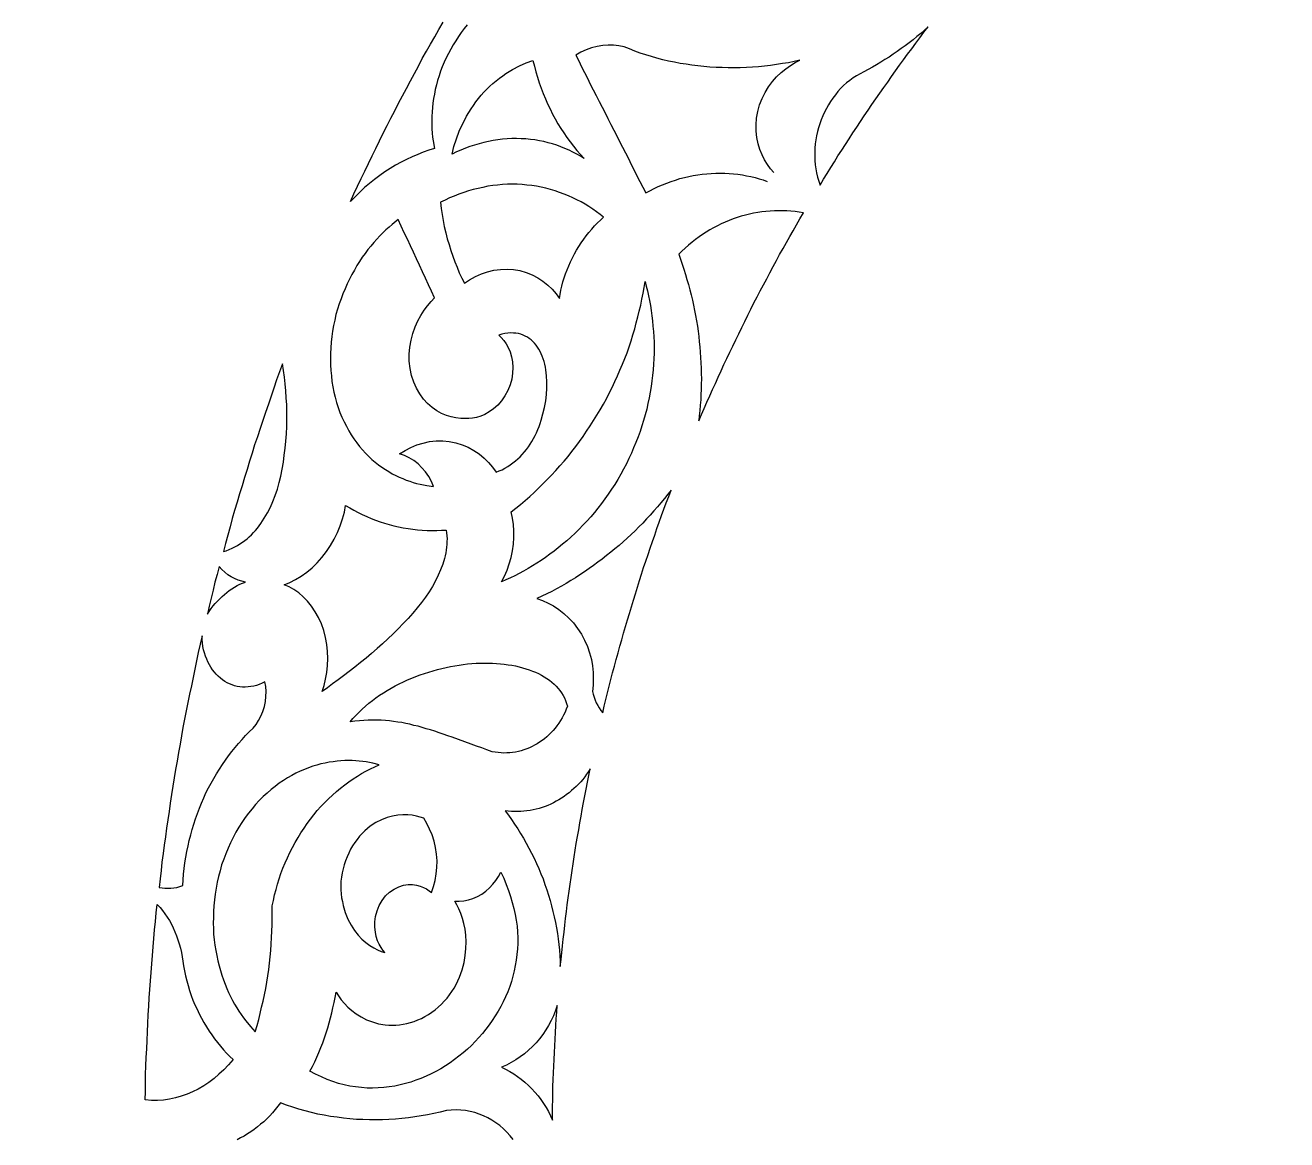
# Model space of a CAD drawing. Extents: x -1903 to -234, y -575 to 545.
# Drawn here: x -1690.4 to -1504.9, y -14.8 to 149.1 of the extents above; entities that cross this region are included whole.
import ezdxf

# ---------------------------------------------------------------- set-up
doc = ezdxf.new("R2010")
doc.units = 0
doc.layers.add('LAYER_1', color=18, linetype='CONTINUOUS')

msp = doc.modelspace()

# ---------------------------------------------------------------- linework, layer by layer
at = {"layer": 'LAYER_1'}
msp.add_lwpolyline([(-1342.91, 545.22, 0.414214), (-1902.91, -14.78, 0.414214), (-1342.91, -574.78, 0.414214), (-782.91, -14.78, 0.414214)], format="xyb", close=True, dxfattribs=at)
for points in [[(-1625.41, 149.13), (-1625.86, 148.58), (-1626.27, 148), (-1626.69, 147.42), (-1627.08, 146.81), (-1627.46, 146.21), (-1627.81, 145.58), (-1628.17, 144.95), (-1628.48, 144.3), (-1628.79, 143.65), (-1629.06, 142.99), (-1629.33, 142.33), (-1629.54, 141.65), (-1629.75, 140.98), (-1629.92, 140.3), (-1630.09, 139.63), (-1630.22, 138.96), (-1630.35, 138.29), (-1630.43, 137.63), (-1630.52, 136.97), (-1630.56, 136.33), (-1630.6, 135.68), (-1630.61, 135.06), (-1630.61, 134.43), (-1630.58, 133.83), (-1630.55, 133.23), (-1630.48, 132.65), (-1630.41, 132.08), (-1630.19, 130.97), (-1631.03, 130.71), (-1631.86, 130.42), (-1632.68, 130.09), (-1633.5, 129.74), (-1634.31, 129.35), (-1635.12, 128.94), (-1635.92, 128.49), (-1636.71, 128.01), (-1637.49, 127.51), (-1638.26, 126.98), (-1639.02, 126.41), (-1639.77, 125.83), (-1640.5, 125.21), (-1641.2, 124.55), (-1641.89, 123.87), (-1642.56, 123.17), (-1642.05, 124.3), (-1641.54, 125.42), (-1641.01, 126.54), (-1640.46, 127.65), (-1639.92, 128.76), (-1639.37, 129.87), (-1638.83, 130.98), (-1638.28, 132.09), (-1637.74, 133.21), (-1637.19, 134.32), (-1636.64, 135.42), (-1636.06, 136.52), (-1635.48, 137.61), (-1634.9, 138.7), (-1634.32, 139.8), (-1633.74, 140.89), (-1633.16, 141.98), (-1632.58, 143.08), (-1632, 144.17), (-1631.39, 145.25), (-1630.78, 146.32), (-1630.16, 147.4), (-1629.55, 148.47), (-1628.94, 149.55)], [(-1580.3, 127.42), (-1580.8, 127.97), (-1581.26, 128.59), (-1581.69, 129.27), (-1582.06, 130.01), (-1582.38, 130.81), (-1582.64, 131.66), (-1582.82, 132.56), (-1582.91, 133.5), (-1582.92, 134.46), (-1582.85, 135.44), (-1582.68, 136.42), (-1582.42, 137.38), (-1582.05, 138.3), (-1581.61, 139.18), (-1581.09, 140.01), (-1580.52, 140.79), (-1579.91, 141.49), (-1579.25, 142.13), (-1578.57, 142.69), (-1577.88, 143.17), (-1577.18, 143.59), (-1576.48, 143.93), (-1577.34, 143.76), (-1578.19, 143.58), (-1579.06, 143.44), (-1579.93, 143.29), (-1580.81, 143.18), (-1581.69, 143.07), (-1582.58, 142.99), (-1583.47, 142.91), (-1584.36, 142.87), (-1585.25, 142.83), (-1586.14, 142.83), (-1587.04, 142.82), (-1587.93, 142.85), (-1588.82, 142.88), (-1589.71, 142.94), (-1590.6, 143.01), (-1591.49, 143.11), (-1592.37, 143.21), (-1593.23, 143.34), (-1594.1, 143.48), (-1594.95, 143.65), (-1595.81, 143.82), (-1596.65, 144.02), (-1597.5, 144.23), (-1598.32, 144.47), (-1599.15, 144.72), (-1599.96, 145), (-1600.77, 145.28), (-1601.56, 145.59), (-1602.35, 145.9), (-1603.1, 146.07), (-1603.87, 146.15), (-1604.67, 146.17), (-1605.48, 146.11), (-1606.3, 145.97), (-1607.11, 145.75), (-1607.91, 145.46), (-1608.68, 145.11), (-1609.43, 144.69), (-1609.01, 143.84), (-1608.59, 142.99), (-1608.17, 142.14), (-1607.74, 141.29), (-1607.3, 140.44), (-1606.86, 139.6), (-1606.43, 138.74), (-1606, 137.89), (-1605.57, 137.04), (-1605.14, 136.2), (-1604.71, 135.35), (-1604.27, 134.51), (-1603.85, 133.67), (-1603.42, 132.82), (-1603, 131.98), (-1602.57, 131.14), (-1602.14, 130.3), (-1601.71, 129.47), (-1601.29, 128.63), (-1600.87, 127.79), (-1600.44, 126.95), (-1600.01, 126.12), (-1599.57, 125.28), (-1599.12, 124.44), (-1598.53, 124.76), (-1597.94, 125.08), (-1597.33, 125.36), (-1596.71, 125.64), (-1596.07, 125.88), (-1595.43, 126.12), (-1594.79, 126.32), (-1594.14, 126.53), (-1593.48, 126.69), (-1592.83, 126.85), (-1592.17, 126.98), (-1591.51, 127.1), (-1590.84, 127.18), (-1590.18, 127.26), (-1589.52, 127.3), (-1588.86, 127.34), (-1588.2, 127.34), (-1587.54, 127.34), (-1586.89, 127.29), (-1586.24, 127.25), (-1585.6, 127.17), (-1584.95, 127.08), (-1584.33, 126.96), (-1583.7, 126.84), (-1583.08, 126.68), (-1582.47, 126.52), (-1581.87, 126.33), (-1581.28, 126.13)], [(-1618.65, -14.74), (-1619.1, -14.18), (-1619.57, -13.65), (-1620.08, -13.15), (-1620.62, -12.7), (-1621.17, -12.28), (-1621.76, -11.9), (-1622.36, -11.56), (-1622.99, -11.25), (-1623.63, -11), (-1624.29, -10.78), (-1624.96, -10.61), (-1625.64, -10.49), (-1626.33, -10.41), (-1627.03, -10.38), (-1627.74, -10.41), (-1628.45, -10.48), (-1629.37, -10.7), (-1630.29, -10.92), (-1631.23, -11.09), (-1632.16, -11.27), (-1633.1, -11.41), (-1634.05, -11.54), (-1635, -11.64), (-1635.95, -11.74), (-1636.9, -11.79), (-1637.85, -11.84), (-1638.81, -11.85), (-1639.77, -11.86), (-1640.72, -11.82), (-1641.68, -11.78), (-1642.63, -11.7), (-1643.58, -11.61), (-1644.53, -11.48), (-1645.48, -11.35), (-1646.42, -11.18), (-1647.35, -11), (-1648.28, -10.78), (-1649.21, -10.55), (-1650.13, -10.28), (-1651.04, -10.01), (-1651.95, -9.69), (-1652.85, -9.37), (-1653.23, -9.86), (-1653.61, -10.35), (-1654.02, -10.81), (-1654.43, -11.27), (-1654.87, -11.69), (-1655.3, -12.12), (-1655.77, -12.51), (-1656.23, -12.9), (-1656.71, -13.26), (-1657.2, -13.61), (-1657.7, -13.93), (-1658.2, -14.24), (-1658.71, -14.51), (-1659.23, -14.78)]]:
    msp.add_lwpolyline(points, dxfattribs=at)
for points in [[(-1557.65, 148.85), (-1558.19, 148.37), (-1558.73, 147.88), (-1559.29, 147.42), (-1559.85, 146.95), (-1560.43, 146.51), (-1561, 146.06), (-1561.6, 145.64), (-1562.19, 145.22), (-1562.8, 144.82), (-1563.39, 144.41), (-1564, 144.03), (-1564.6, 143.64), (-1565.22, 143.28), (-1565.84, 142.92), (-1566.47, 142.58), (-1567.11, 142.24), (-1567.64, 141.96), (-1568.16, 141.66), (-1568.66, 141.33), (-1569.15, 140.97), (-1569.62, 140.6), (-1570.07, 140.2), (-1570.5, 139.78), (-1570.9, 139.33), (-1571.28, 138.86), (-1571.64, 138.38), (-1571.98, 137.88), (-1572.3, 137.36), (-1572.6, 136.83), (-1572.88, 136.29), (-1573.13, 135.74), (-1573.36, 135.18), (-1573.57, 134.6), (-1573.76, 134.02), (-1573.92, 133.44), (-1574.06, 132.84), (-1574.17, 132.24), (-1574.25, 131.64), (-1574.3, 131.03), (-1574.32, 130.41), (-1574.32, 129.8), (-1574.29, 129.18), (-1574.23, 128.57), (-1574.15, 127.96), (-1574.03, 127.36), (-1573.89, 126.76), (-1573.72, 126.17), (-1573.53, 125.58), (-1573, 126.44), (-1572.48, 127.3), (-1571.95, 128.16), (-1571.42, 129.02), (-1570.9, 129.87), (-1570.35, 130.72), (-1569.79, 131.56), (-1569.24, 132.4), (-1568.69, 133.24), (-1568.13, 134.08), (-1567.58, 134.92), (-1567.03, 135.76), (-1566.48, 136.61), (-1565.91, 137.44), (-1565.33, 138.26), (-1564.75, 139.08), (-1564.17, 139.91), (-1563.59, 140.73), (-1563.01, 141.56), (-1562.44, 142.38), (-1561.86, 143.2), (-1561.27, 144.02), (-1560.67, 144.83), (-1560.06, 145.63), (-1559.46, 146.44), (-1558.86, 147.24), (-1558.25, 148.05)], [(-1608.2, 129.49), (-1608.74, 129.81), (-1609.29, 130.14), (-1609.86, 130.43), (-1610.43, 130.72), (-1611.03, 130.97), (-1611.62, 131.22), (-1612.24, 131.43), (-1612.86, 131.65), (-1613.5, 131.81), (-1614.13, 131.98), (-1614.79, 132.11), (-1615.45, 132.23), (-1616.11, 132.3), (-1616.78, 132.38), (-1617.46, 132.4), (-1618.14, 132.43), (-1618.83, 132.41), (-1619.52, 132.39), (-1620.21, 132.32), (-1620.9, 132.24), (-1621.58, 132.13), (-1622.27, 132.01), (-1622.96, 131.84), (-1623.64, 131.67), (-1624.32, 131.46), (-1625, 131.25), (-1625.66, 131), (-1626.33, 130.74), (-1626.98, 130.45), (-1627.63, 130.15), (-1627.35, 131.26), (-1626.99, 132.39), (-1626.56, 133.51), (-1626.06, 134.62), (-1625.77, 135.17), (-1625.48, 135.72), (-1625.16, 136.25), (-1624.83, 136.79), (-1624.48, 137.3), (-1624.12, 137.81), (-1623.74, 138.3), (-1623.35, 138.79), (-1622.94, 139.25), (-1622.51, 139.7), (-1622.06, 140.12), (-1621.61, 140.54), (-1621.14, 140.92), (-1620.67, 141.3), (-1620.18, 141.64), (-1619.7, 141.98), (-1618.72, 142.59), (-1617.72, 143.11), (-1616.73, 143.54), (-1615.74, 143.89), (-1615.53, 143.06), (-1615.31, 142.24), (-1615.06, 141.43), (-1614.81, 140.62), (-1614.52, 139.83), (-1614.23, 139.04), (-1613.91, 138.28), (-1613.58, 137.51), (-1613.22, 136.77), (-1612.85, 136.03), (-1612.46, 135.32), (-1612.06, 134.61), (-1611.63, 133.92), (-1611.2, 133.24), (-1610.73, 132.58), (-1610.26, 131.93), (-1609.76, 131.3), (-1609.26, 130.67), (-1608.73, 130.08)], [(-1605.34, 120.85), (-1605.86, 121.26), (-1606.39, 121.66), (-1606.94, 122.04), (-1607.5, 122.41), (-1608.08, 122.76), (-1608.66, 123.1), (-1609.27, 123.41), (-1609.88, 123.72), (-1610.52, 124), (-1611.15, 124.27), (-1611.81, 124.5), (-1612.46, 124.73), (-1613.14, 124.92), (-1613.82, 125.11), (-1614.51, 125.26), (-1615.2, 125.4), (-1615.91, 125.5), (-1616.62, 125.59), (-1617.34, 125.65), (-1618.06, 125.7), (-1618.78, 125.7), (-1619.5, 125.7), (-1620.21, 125.65), (-1620.93, 125.59), (-1621.65, 125.5), (-1622.37, 125.4), (-1623.09, 125.25), (-1623.8, 125.1), (-1624.51, 124.91), (-1625.22, 124.72), (-1625.92, 124.49), (-1626.62, 124.25), (-1627.3, 123.97), (-1627.99, 123.7), (-1628.65, 123.38), (-1629.32, 123.06), (-1629.21, 122.16), (-1629.09, 121.25), (-1628.93, 120.36), (-1628.77, 119.47), (-1628.55, 118.58), (-1628.33, 117.7), (-1628.07, 116.84), (-1627.82, 115.98), (-1627.52, 115.15), (-1627.23, 114.31), (-1626.89, 113.51), (-1626.56, 112.7), (-1626.19, 111.92), (-1625.82, 111.14), (-1625.04, 111.66), (-1624.2, 112.12), (-1623.32, 112.51), (-1622.41, 112.82), (-1621.47, 113.05), (-1620.51, 113.18), (-1619.55, 113.22), (-1618.59, 113.16), (-1617.65, 113), (-1616.74, 112.74), (-1615.87, 112.4), (-1615.04, 111.97), (-1614.27, 111.46), (-1613.56, 110.89), (-1612.92, 110.26), (-1612.34, 109.59), (-1611.84, 108.89), (-1611.74, 109.5), (-1611.63, 110.11), (-1611.49, 110.73), (-1611.35, 111.34), (-1611.15, 111.94), (-1610.96, 112.54), (-1610.72, 113.14), (-1610.48, 113.73), (-1610.21, 114.31), (-1609.94, 114.89), (-1609.63, 115.46), (-1609.32, 116.02), (-1608.98, 116.57), (-1608.64, 117.11), (-1608.27, 117.63), (-1607.9, 118.14), (-1607.5, 118.63), (-1607.1, 119.12), (-1606.68, 119.58), (-1606.25, 120.03), (-1605.79, 120.44)], [(-1575.98, 121.51), (-1576.58, 121.6), (-1577.19, 121.68), (-1577.81, 121.74), (-1578.42, 121.78), (-1579.03, 121.8), (-1579.64, 121.81), (-1580.25, 121.79), (-1580.87, 121.75), (-1581.48, 121.7), (-1582.09, 121.63), (-1582.7, 121.54), (-1583.3, 121.43), (-1583.91, 121.3), (-1584.51, 121.15), (-1585.11, 120.99), (-1585.71, 120.81), (-1586.3, 120.6), (-1586.89, 120.39), (-1587.47, 120.15), (-1588.05, 119.89), (-1588.61, 119.61), (-1589.17, 119.32), (-1589.71, 119), (-1590.26, 118.67), (-1590.79, 118.32), (-1591.32, 117.96), (-1591.84, 117.58), (-1592.35, 117.18), (-1592.86, 116.76), (-1593.35, 116.33), (-1593.84, 115.88), (-1594.31, 115.42), (-1594.06, 114.68), (-1593.79, 113.95), (-1593.56, 113.21), (-1593.32, 112.46), (-1593.09, 111.71), (-1592.87, 110.96), (-1592.67, 110.2), (-1592.47, 109.44), (-1592.29, 108.68), (-1592.12, 107.92), (-1591.97, 107.15), (-1591.82, 106.39), (-1591.7, 105.62), (-1591.57, 104.85), (-1591.47, 104.08), (-1591.37, 103.32), (-1591.3, 102.55), (-1591.22, 101.78), (-1591.16, 101), (-1591.09, 100.22), (-1591.05, 99.44), (-1591.01, 98.66), (-1591, 97.88), (-1590.98, 97.11), (-1590.99, 96.33), (-1591.01, 95.55), (-1591.05, 94.78), (-1591.08, 94), (-1591.15, 93.23), (-1591.21, 92.45), (-1591.28, 91.67), (-1591.35, 90.9), (-1590.97, 91.83), (-1590.57, 92.75), (-1590.16, 93.67), (-1589.74, 94.59), (-1589.33, 95.51), (-1588.91, 96.43), (-1588.5, 97.35), (-1588.08, 98.27), (-1587.67, 99.19), (-1587.25, 100.11), (-1586.81, 101.01), (-1586.37, 101.92), (-1585.92, 102.82), (-1585.48, 103.73), (-1585.04, 104.63), (-1584.59, 105.54), (-1584.15, 106.44), (-1583.71, 107.35), (-1583.25, 108.25), (-1582.78, 109.14), (-1582.31, 110.03), (-1581.83, 110.92), (-1581.36, 111.81), (-1580.89, 112.7), (-1580.42, 113.59), (-1579.95, 114.49), (-1579.47, 115.38), (-1578.97, 116.25), (-1578.47, 117.13), (-1577.97, 118), (-1577.47, 118.88), (-1576.98, 119.75), (-1576.48, 120.63)], [(-1620.77, 103.52), (-1620.39, 103.16), (-1620.02, 102.74), (-1619.68, 102.25), (-1619.36, 101.68), (-1619.09, 101.05), (-1618.87, 100.34), (-1618.73, 99.58), (-1618.68, 98.77), (-1618.72, 97.92), (-1618.86, 97.05), (-1619.1, 96.2), (-1619.45, 95.37), (-1619.88, 94.59), (-1620.37, 93.87), (-1620.92, 93.23), (-1621.52, 92.68), (-1622.15, 92.22), (-1622.79, 91.86), (-1623.42, 91.59), (-1624.03, 91.4), (-1624.62, 91.29), (-1625.18, 91.24), (-1625.7, 91.25), (-1626.36, 91.27), (-1627.05, 91.35), (-1627.75, 91.49), (-1628.46, 91.71), (-1629.17, 92.01), (-1629.88, 92.4), (-1630.57, 92.88), (-1631.22, 93.45), (-1631.83, 94.12), (-1632.38, 94.87), (-1632.86, 95.71), (-1633.26, 96.62), (-1633.57, 97.6), (-1633.79, 98.62), (-1633.91, 99.67), (-1633.93, 100.73), (-1633.83, 101.77), (-1633.64, 102.79), (-1633.37, 103.78), (-1633.04, 104.72), (-1632.65, 105.6), (-1632.21, 106.42), (-1631.74, 107.17), (-1631.24, 107.85), (-1630.72, 108.46), (-1630.2, 109.01), (-1630.65, 109.97), (-1631.09, 110.92), (-1631.52, 111.88), (-1631.96, 112.84), (-1632.41, 113.79), (-1632.85, 114.75), (-1633.3, 115.71), (-1633.74, 116.67), (-1634.19, 117.62), (-1634.65, 118.58), (-1635.1, 119.55), (-1635.55, 120.51), (-1636.45, 119.79), (-1636.89, 119.38), (-1637.34, 118.98), (-1637.79, 118.54), (-1638.23, 118.1), (-1638.68, 117.62), (-1639.12, 117.14), (-1639.55, 116.61), (-1639.99, 116.09), (-1640.41, 115.53), (-1640.83, 114.96), (-1641.24, 114.36), (-1641.63, 113.74), (-1641.99, 113.09), (-1642.36, 112.44), (-1642.7, 111.75), (-1643.04, 111.06), (-1643.35, 110.33), (-1643.66, 109.61), (-1643.94, 108.86), (-1644.21, 108.1), (-1644.45, 107.32), (-1644.69, 106.54), (-1644.88, 105.74), (-1645.07, 104.94), (-1645.2, 104.12), (-1645.32, 103.3), (-1645.4, 102.47), (-1645.47, 101.64), (-1645.49, 100.81), (-1645.52, 99.98), (-1645.49, 99.16), (-1645.45, 98.33), (-1645.37, 97.52), (-1645.29, 96.72), (-1645.15, 95.93), (-1645.01, 95.14), (-1644.82, 94.38), (-1644.63, 93.62), (-1644.37, 92.89), (-1644.11, 92.16), (-1643.81, 91.46), (-1643.51, 90.77), (-1643.16, 90.12), (-1642.82, 89.47), (-1642.44, 88.87), (-1642.05, 88.27), (-1641.64, 87.71), (-1641.22, 87.16), (-1640.78, 86.66), (-1640.34, 86.15), (-1639.87, 85.7), (-1639.4, 85.25), (-1638.92, 84.85), (-1638.43, 84.45), (-1637.93, 84.1), (-1637.43, 83.75), (-1636.93, 83.45), (-1636.42, 83.14), (-1635.9, 82.89), (-1635.39, 82.63), (-1634.88, 82.42), (-1634.36, 82.21), (-1633.85, 82.03), (-1633.34, 81.86), (-1632.83, 81.73), (-1632.32, 81.6), (-1631.82, 81.5), (-1631.32, 81.4), (-1630.35, 81.27), (-1630.67, 82.02), (-1631.06, 82.73), (-1631.52, 83.41), (-1632.05, 84.03), (-1632.63, 84.59), (-1633.26, 85.08), (-1633.92, 85.49), (-1634.62, 85.81), (-1635.34, 86.06), (-1634.54, 86.56), (-1633.69, 87), (-1632.8, 87.37), (-1631.88, 87.66), (-1630.93, 87.86), (-1629.97, 87.97), (-1629, 87.98), (-1628.03, 87.88), (-1627.08, 87.69), (-1626.16, 87.41), (-1625.27, 87.04), (-1624.44, 86.58), (-1623.65, 86.05), (-1622.93, 85.45), (-1622.27, 84.8), (-1621.67, 84.11), (-1621.15, 83.38), (-1620.7, 83.55), (-1620.27, 83.74), (-1619.85, 83.96), (-1619.45, 84.2), (-1619.07, 84.45), (-1618.69, 84.73), (-1618.32, 85.02), (-1617.97, 85.33), (-1617.63, 85.65), (-1617.3, 85.99), (-1616.99, 86.35), (-1616.7, 86.72), (-1616.41, 87.1), (-1616.15, 87.5), (-1615.89, 87.9), (-1615.65, 88.32), (-1615.43, 88.75), (-1615.22, 89.18), (-1615.02, 89.63), (-1614.84, 90.08), (-1614.67, 90.54), (-1614.52, 91), (-1614.26, 91.94), (-1614.04, 92.89), (-1613.86, 93.84), (-1613.74, 94.78), (-1613.68, 95.72), (-1613.67, 96.64), (-1613.73, 97.54), (-1613.77, 97.98), (-1613.84, 98.41), (-1613.91, 98.83), (-1614.01, 99.24), (-1614.11, 99.64), (-1614.23, 100.03), (-1614.37, 100.41), (-1614.52, 100.77), (-1614.69, 101.11), (-1614.87, 101.44), (-1615.06, 101.76), (-1615.27, 102.05), (-1615.5, 102.33), (-1615.74, 102.58), (-1616, 102.82), (-1616.27, 103.03), (-1616.56, 103.23), (-1616.86, 103.39), (-1617.18, 103.53), (-1617.52, 103.65), (-1617.87, 103.74), (-1618.23, 103.8), (-1618.61, 103.83), (-1619.01, 103.84), (-1619.43, 103.81), (-1619.86, 103.75), (-1620.31, 103.65)], [(-1599.26, 111.41), (-1599.08, 110.71), (-1598.9, 110.02), (-1598.75, 109.3), (-1598.6, 108.59), (-1598.47, 107.86), (-1598.35, 107.12), (-1598.26, 106.37), (-1598.17, 105.62), (-1598.1, 104.84), (-1598.02, 104.07), (-1597.98, 103.27), (-1597.94, 102.48), (-1597.94, 101.68), (-1597.93, 100.88), (-1597.97, 100.06), (-1598, 99.25), (-1598.08, 98.43), (-1598.15, 97.61), (-1598.27, 96.79), (-1598.38, 95.97), (-1598.52, 95.14), (-1598.66, 94.3), (-1598.84, 93.47), (-1599.01, 92.64), (-1599.23, 91.82), (-1599.46, 90.99), (-1599.72, 90.17), (-1599.98, 89.36), (-1600.29, 88.55), (-1600.6, 87.75), (-1600.94, 86.95), (-1601.26, 86.15), (-1601.63, 85.37), (-1602, 84.58), (-1602.4, 83.82), (-1602.81, 83.06), (-1603.25, 82.32), (-1603.7, 81.58), (-1604.18, 80.86), (-1604.66, 80.15), (-1605.17, 79.46), (-1605.66, 78.77), (-1606.18, 78.1), (-1606.7, 77.44), (-1607.25, 76.8), (-1607.8, 76.17), (-1608.38, 75.57), (-1608.95, 74.97), (-1609.55, 74.4), (-1610.15, 73.83), (-1610.77, 73.3), (-1611.39, 72.77), (-1612.01, 72.27), (-1612.63, 71.77), (-1613.26, 71.3), (-1613.88, 70.83), (-1614.52, 70.41), (-1615.16, 69.98), (-1615.81, 69.58), (-1616.46, 69.19), (-1617.11, 68.83), (-1617.76, 68.48), (-1618.41, 68.15), (-1619.06, 67.83), (-1619.72, 67.55), (-1620.37, 67.26), (-1619.93, 68.1), (-1619.54, 68.98), (-1619.21, 69.89), (-1618.94, 70.84), (-1618.74, 71.8), (-1618.61, 72.78), (-1618.55, 73.76), (-1618.56, 74.74), (-1618.61, 75.69), (-1618.73, 76.62), (-1618.92, 77.53), (-1618.23, 78.08), (-1617.55, 78.62), (-1616.88, 79.2), (-1616.21, 79.78), (-1615.56, 80.39), (-1614.91, 81), (-1614.27, 81.64), (-1613.64, 82.28), (-1613.02, 82.94), (-1612.39, 83.6), (-1611.78, 84.29), (-1611.17, 84.97), (-1610.58, 85.69), (-1610, 86.4), (-1609.44, 87.14), (-1608.89, 87.88), (-1608.36, 88.64), (-1607.84, 89.4), (-1607.33, 90.18), (-1606.81, 90.96), (-1606.32, 91.75), (-1605.84, 92.55), (-1605.38, 93.36), (-1604.93, 94.17), (-1604.51, 95.01), (-1604.09, 95.84), (-1603.7, 96.68), (-1603.32, 97.53), (-1602.95, 98.38), (-1602.58, 99.23), (-1602.24, 100.09), (-1601.9, 100.94), (-1601.6, 101.81), (-1601.3, 102.68), (-1601.04, 103.55), (-1600.78, 104.43), (-1600.55, 105.31), (-1600.32, 106.19), (-1600.11, 107.06), (-1599.9, 107.93), (-1599.72, 108.8), (-1599.54, 109.67), (-1599.4, 110.54)], [(-1652.54, 99.29), (-1652.98, 98.11), (-1653.42, 96.93), (-1653.82, 95.74), (-1654.23, 94.55), (-1654.63, 93.36), (-1655.03, 92.16), (-1655.44, 90.97), (-1655.84, 89.78), (-1656.25, 88.59), (-1656.65, 87.39), (-1657.02, 86.19), (-1657.39, 84.99), (-1657.76, 83.78), (-1658.12, 82.58), (-1658.49, 81.37), (-1658.85, 80.17), (-1659.22, 78.96), (-1659.59, 77.76), (-1659.93, 76.55), (-1660.26, 75.33), (-1660.59, 74.12), (-1660.92, 72.9), (-1661.24, 71.69), (-1660.81, 71.83), (-1660.38, 72), (-1659.97, 72.18), (-1659.57, 72.38), (-1659.19, 72.59), (-1658.81, 72.82), (-1658.45, 73.06), (-1658.1, 73.32), (-1657.76, 73.59), (-1657.44, 73.87), (-1657.13, 74.17), (-1656.82, 74.48), (-1656.53, 74.81), (-1656.25, 75.14), (-1655.99, 75.49), (-1655.73, 75.85), (-1655.23, 76.6), (-1654.77, 77.38), (-1654.34, 78.21), (-1653.96, 79.07), (-1653.61, 79.96), (-1653.31, 80.89), (-1653.03, 81.84), (-1652.8, 82.81), (-1652.6, 83.81), (-1652.43, 84.83), (-1652.29, 85.87), (-1652.15, 86.9), (-1652.05, 87.95), (-1651.97, 89.01), (-1651.92, 90.07), (-1651.9, 91.13), (-1651.91, 92.19), (-1651.94, 93.25), (-1651.99, 94.3), (-1652.07, 95.34), (-1652.17, 96.36), (-1652.28, 97.36), (-1652.4, 98.34)], [(-1595.41, 80.75), (-1595.91, 80.12), (-1596.4, 79.49), (-1596.92, 78.88), (-1597.44, 78.26), (-1597.98, 77.67), (-1598.51, 77.07), (-1599.05, 76.49), (-1599.59, 75.9), (-1600.15, 75.33), (-1600.71, 74.77), (-1601.29, 74.22), (-1601.87, 73.67), (-1602.46, 73.14), (-1603.06, 72.61), (-1603.68, 72.1), (-1604.3, 71.59), (-1604.94, 71.1), (-1605.57, 70.6), (-1606.21, 70.13), (-1606.84, 69.65), (-1607.49, 69.19), (-1608.15, 68.73), (-1608.82, 68.29), (-1609.49, 67.85), (-1610.17, 67.44), (-1610.86, 67.02), (-1611.56, 66.62), (-1612.26, 66.23), (-1612.98, 65.85), (-1613.7, 65.48), (-1614.43, 65.13), (-1615.16, 64.78), (-1614.34, 64.49), (-1613.52, 64.13), (-1612.72, 63.7), (-1611.94, 63.19), (-1611.18, 62.6), (-1610.46, 61.93), (-1609.79, 61.2), (-1609.17, 60.41), (-1608.62, 59.57), (-1608.14, 58.68), (-1607.73, 57.76), (-1607.4, 56.81), (-1607.15, 55.85), (-1606.98, 54.88), (-1606.88, 53.92), (-1606.86, 52.97), (-1606.89, 52.04), (-1606.98, 51.14), (-1606.87, 50.71), (-1606.75, 50.28), (-1606.59, 49.87), (-1606.42, 49.47), (-1606.22, 49.08), (-1605.99, 48.71), (-1605.75, 48.35), (-1605.48, 48.01), (-1605.25, 48.99), (-1605.01, 49.97), (-1604.77, 50.95), (-1604.54, 51.93), (-1604.29, 52.91), (-1604.02, 53.88), (-1603.75, 54.85), (-1603.49, 55.83), (-1603.22, 56.8), (-1602.96, 57.77), (-1602.69, 58.74), (-1602.42, 59.72), (-1602.15, 60.69), (-1601.86, 61.65), (-1601.56, 62.61), (-1601.26, 63.58), (-1600.97, 64.54), (-1600.67, 65.5), (-1600.37, 66.47), (-1600.08, 67.43), (-1599.78, 68.39), (-1599.46, 69.35), (-1599.14, 70.3), (-1598.81, 71.26), (-1598.48, 72.21), (-1598.16, 73.16), (-1597.83, 74.12), (-1597.5, 75.07), (-1597.18, 76.03), (-1596.84, 76.98), (-1596.48, 77.92), (-1596.13, 78.86), (-1595.77, 79.8)], [(-1628.48, 74.86), (-1628.43, 74.43), (-1628.39, 74.01), (-1628.37, 73.59), (-1628.38, 73.17), (-1628.4, 72.75), (-1628.43, 72.33), (-1628.49, 71.91), (-1628.56, 71.5), (-1628.65, 71.08), (-1628.75, 70.67), (-1629, 69.84), (-1629.31, 69.02), (-1629.67, 68.21), (-1630.07, 67.39), (-1630.52, 66.58), (-1631.01, 65.78), (-1631.55, 64.98), (-1632.13, 64.19), (-1632.75, 63.41), (-1633.41, 62.63), (-1634.1, 61.87), (-1634.81, 61.11), (-1635.56, 60.36), (-1636.3, 59.61), (-1637.07, 58.87), (-1637.85, 58.15), (-1638.64, 57.43), (-1639.45, 56.73), (-1640.27, 56.04), (-1641.1, 55.38), (-1641.92, 54.71), (-1642.75, 54.07), (-1643.57, 53.44), (-1644.39, 52.84), (-1645.18, 52.24), (-1645.95, 51.68), (-1646.72, 51.12), (-1646.45, 52.01), (-1646.24, 52.95), (-1646.05, 53.92), (-1645.94, 54.93), (-1645.89, 55.96), (-1645.92, 57), (-1646.03, 58.04), (-1646.22, 59.07), (-1646.49, 60.08), (-1646.83, 61.06), (-1647.25, 61.99), (-1647.74, 62.86), (-1648.29, 63.66), (-1648.88, 64.39), (-1649.51, 65.04), (-1650.17, 65.61), (-1650.87, 66.1), (-1651.58, 66.51), (-1652.3, 66.83), (-1651.46, 67.17), (-1650.62, 67.58), (-1649.79, 68.08), (-1648.98, 68.66), (-1648.19, 69.31), (-1647.45, 70.04), (-1646.75, 70.83), (-1646.1, 71.69), (-1645.51, 72.59), (-1644.97, 73.53), (-1644.49, 74.5), (-1644.07, 75.49), (-1643.73, 76.5), (-1643.46, 77.5), (-1643.27, 78.49), (-1642.66, 78.13), (-1642.06, 77.78), (-1641.44, 77.45), (-1640.82, 77.13), (-1640.17, 76.85), (-1639.53, 76.56), (-1638.87, 76.32), (-1638.21, 76.07), (-1637.54, 75.87), (-1636.86, 75.66), (-1636.18, 75.49), (-1635.49, 75.33), (-1634.8, 75.2), (-1634.1, 75.08), (-1633.4, 74.99), (-1632.7, 74.91), (-1632, 74.86), (-1631.29, 74.81), (-1630.59, 74.81), (-1629.88, 74.8), (-1629.18, 74.83)], [(-1657.99, 67.22), (-1658.55, 67.34), (-1659.08, 67.51), (-1659.6, 67.72), (-1660.1, 67.99), (-1660.58, 68.3), (-1661.03, 68.66), (-1661.45, 69.06), (-1661.84, 69.51), (-1662.16, 68.34), (-1662.48, 67.18), (-1662.76, 66.01), (-1663.04, 64.84), (-1663.32, 63.66), (-1663.6, 62.49), (-1663.33, 62.91), (-1663.04, 63.31), (-1662.74, 63.7), (-1662.43, 64.07), (-1662.11, 64.43), (-1661.78, 64.77), (-1661.44, 65.1), (-1661.09, 65.41), (-1660.74, 65.7), (-1660.37, 65.98), (-1660, 66.23), (-1659.62, 66.47), (-1659.22, 66.69), (-1658.82, 66.89), (-1658.41, 67.07)], [(-1655.13, 52.55), (-1655.54, 52.34), (-1655.96, 52.17), (-1656.37, 52.03), (-1656.79, 51.92), (-1657.2, 51.84), (-1657.61, 51.79), (-1658.02, 51.77), (-1658.42, 51.78), (-1658.82, 51.82), (-1659.21, 51.88), (-1659.59, 51.98), (-1659.96, 52.1), (-1660.33, 52.25), (-1660.68, 52.42), (-1661.03, 52.62), (-1661.36, 52.85), (-1661.69, 53.1), (-1661.99, 53.37), (-1662.29, 53.66), (-1662.57, 53.98), (-1662.83, 54.32), (-1663.07, 54.68), (-1663.3, 55.07), (-1663.51, 55.47), (-1663.7, 55.89), (-1663.88, 56.33), (-1664.03, 56.79), (-1664.15, 57.26), (-1664.24, 57.75), (-1664.31, 58.26), (-1664.35, 58.78), (-1664.36, 59.31), (-1664.66, 58.1), (-1664.94, 56.88), (-1665.19, 55.65), (-1665.45, 54.42), (-1665.7, 53.2), (-1665.95, 51.97), (-1666.21, 50.75), (-1666.46, 49.52), (-1666.72, 48.29), (-1666.97, 47.07), (-1667.19, 45.84), (-1667.4, 44.6), (-1667.62, 43.37), (-1667.83, 42.14), (-1668.05, 40.9), (-1668.26, 39.67), (-1668.48, 38.44), (-1668.69, 37.2), (-1668.88, 35.96), (-1669.06, 34.73), (-1669.23, 33.49), (-1669.41, 32.25), (-1669.59, 31.01), (-1669.76, 29.77), (-1669.94, 28.53), (-1670.11, 27.29), (-1670.27, 26.05), (-1670.41, 24.8), (-1670.55, 23.56), (-1670.69, 22.31), (-1670.26, 22.24), (-1669.83, 22.2), (-1669.39, 22.19), (-1668.96, 22.21), (-1668.52, 22.25), (-1668.08, 22.33), (-1667.65, 22.44), (-1667.21, 22.58), (-1667.16, 23.43), (-1667.1, 24.27), (-1667.01, 25.11), (-1666.91, 25.95), (-1666.77, 26.78), (-1666.61, 27.6), (-1666.44, 28.42), (-1666.25, 29.24), (-1666.04, 30.04), (-1665.81, 30.84), (-1665.57, 31.64), (-1665.32, 32.42), (-1665.04, 33.2), (-1664.76, 33.97), (-1664.46, 34.73), (-1664.14, 35.48), (-1663.81, 36.21), (-1663.44, 36.94), (-1663.05, 37.65), (-1662.66, 38.35), (-1662.25, 39.04), (-1661.82, 39.72), (-1661.39, 40.39), (-1660.94, 41.04), (-1660.47, 41.68), (-1660, 42.3), (-1659.51, 42.91), (-1659.01, 43.5), (-1658.5, 44.08), (-1657.97, 44.65), (-1657.44, 45.19), (-1656.87, 45.72), (-1656.44, 46.26), (-1656.06, 46.86), (-1655.72, 47.51), (-1655.44, 48.2), (-1655.22, 48.92), (-1655.06, 49.66), (-1654.98, 50.41), (-1654.96, 51.15), (-1655.02, 51.86)], [(-1610.67, 48.96), (-1610.83, 48.51), (-1611.02, 48.08), (-1611.23, 47.66), (-1611.45, 47.25), (-1611.69, 46.85), (-1611.94, 46.47), (-1612.21, 46.1), (-1612.49, 45.75), (-1612.78, 45.41), (-1613.08, 45.08), (-1613.39, 44.77), (-1613.71, 44.47), (-1614.05, 44.19), (-1614.39, 43.93), (-1614.75, 43.68), (-1615.11, 43.45), (-1615.49, 43.23), (-1615.87, 43.03), (-1616.26, 42.85), (-1616.65, 42.69), (-1617.06, 42.55), (-1617.47, 42.42), (-1617.88, 42.31), (-1618.3, 42.23), (-1618.72, 42.16), (-1619.15, 42.11), (-1619.57, 42.09), (-1620, 42.08), (-1620.43, 42.1), (-1620.86, 42.14), (-1621.3, 42.2), (-1621.73, 42.28), (-1622.5, 42.55), (-1623.26, 42.83), (-1624.03, 43.1), (-1624.8, 43.38), (-1625.73, 43.71), (-1626.66, 44.05), (-1627.6, 44.39), (-1628.25, 44.62), (-1628.91, 44.85), (-1629.54, 45.06), (-1630.18, 45.27), (-1630.8, 45.47), (-1631.42, 45.66), (-1632.02, 45.83), (-1632.63, 46.01), (-1633.23, 46.15), (-1633.83, 46.3), (-1634.42, 46.42), (-1635.02, 46.55), (-1635.62, 46.64), (-1636.22, 46.73), (-1636.83, 46.8), (-1637.43, 46.86), (-1638.05, 46.89), (-1638.67, 46.92), (-1639.3, 46.92), (-1639.94, 46.91), (-1640.59, 46.88), (-1641.25, 46.82), (-1641.92, 46.75), (-1642.61, 46.65), (-1642.19, 47.14), (-1641.75, 47.62), (-1641.3, 48.08), (-1640.83, 48.53), (-1640.34, 48.97), (-1639.84, 49.39), (-1639.33, 49.8), (-1638.81, 50.19), (-1638.27, 50.57), (-1637.72, 50.94), (-1637.15, 51.28), (-1636.58, 51.63), (-1635.98, 51.94), (-1635.39, 52.25), (-1634.78, 52.54), (-1634.18, 52.82), (-1633.56, 53.08), (-1632.94, 53.34), (-1632.31, 53.56), (-1631.69, 53.79), (-1631.05, 53.99), (-1630.42, 54.18), (-1629.78, 54.35), (-1629.15, 54.52), (-1628.51, 54.66), (-1627.87, 54.8), (-1627.24, 54.91), (-1626.6, 55.01), (-1625.97, 55.09), (-1625.35, 55.17), (-1624.72, 55.22), (-1624.1, 55.27), (-1623.49, 55.29), (-1622.88, 55.31), (-1622.28, 55.3), (-1621.68, 55.29), (-1621.1, 55.25), (-1620.52, 55.21), (-1619.95, 55.14), (-1619.39, 55.07), (-1618.84, 54.98), (-1618.3, 54.88), (-1617.77, 54.76), (-1617.26, 54.63), (-1616.76, 54.48), (-1616.27, 54.32), (-1615.8, 54.14), (-1615.35, 53.95), (-1614.91, 53.75), (-1614.48, 53.53), (-1614.07, 53.29), (-1613.69, 53.05), (-1613.32, 52.78), (-1612.96, 52.51), (-1612.63, 52.22), (-1612.32, 51.91), (-1612.03, 51.59), (-1611.77, 51.26), (-1611.52, 50.91), (-1611.3, 50.55), (-1611.1, 50.18), (-1610.93, 49.79), (-1610.79, 49.38)], [(-1638.35, 40.35), (-1639.28, 40.58), (-1640.25, 40.77), (-1640.75, 40.83), (-1641.26, 40.9), (-1641.79, 40.93), (-1642.32, 40.97), (-1642.86, 40.97), (-1643.41, 40.97), (-1643.98, 40.93), (-1644.54, 40.89), (-1645.12, 40.81), (-1645.71, 40.73), (-1646.3, 40.61), (-1646.9, 40.48), (-1647.5, 40.31), (-1648.11, 40.13), (-1648.73, 39.9), (-1649.34, 39.68), (-1649.96, 39.39), (-1650.58, 39.11), (-1651.19, 38.77), (-1651.81, 38.43), (-1652.42, 38.03), (-1653.03, 37.63), (-1653.63, 37.17), (-1654.23, 36.71), (-1654.82, 36.2), (-1655.4, 35.68), (-1655.97, 35.1), (-1656.52, 34.53), (-1657.03, 33.89), (-1657.55, 33.26), (-1658.03, 32.58), (-1658.51, 31.89), (-1658.95, 31.16), (-1659.39, 30.43), (-1659.79, 29.66), (-1660.19, 28.89), (-1660.54, 28.09), (-1660.9, 27.28), (-1661.2, 26.46), (-1661.51, 25.63), (-1661.74, 24.78), (-1661.97, 23.93), (-1662.14, 23.07), (-1662.31, 22.21), (-1662.44, 21.34), (-1662.56, 20.48), (-1662.63, 19.62), (-1662.7, 18.77), (-1662.72, 17.92), (-1662.74, 17.08), (-1662.71, 16.26), (-1662.69, 15.43), (-1662.59, 14.63), (-1662.49, 13.83), (-1662.36, 13.06), (-1662.22, 12.29), (-1662.05, 11.55), (-1661.87, 10.81), (-1661.67, 10.11), (-1661.46, 9.41), (-1661.22, 8.75), (-1660.99, 8.09), (-1660.73, 7.47), (-1660.47, 6.85), (-1660.18, 6.27), (-1659.9, 5.69), (-1659.6, 5.16), (-1659.28, 4.62), (-1658.95, 4.12), (-1658.63, 3.62), (-1658.29, 3.16), (-1657.95, 2.71), (-1657.25, 1.87), (-1656.55, 1.1), (-1656.3, 2), (-1656.05, 2.89), (-1655.83, 3.79), (-1655.62, 4.7), (-1655.41, 5.62), (-1655.2, 6.53), (-1655.02, 7.46), (-1654.85, 8.38), (-1654.7, 9.31), (-1654.56, 10.25), (-1654.46, 11.18), (-1654.35, 12.12), (-1654.28, 13.06), (-1654.21, 14), (-1654.17, 14.94), (-1654.1, 15.88), (-1654.07, 16.82), (-1654.05, 17.75), (-1654.05, 18.68), (-1654.06, 19.62), (-1653.89, 20.42), (-1653.71, 21.22), (-1653.5, 22.01), (-1653.29, 22.81), (-1653.04, 23.6), (-1652.79, 24.39), (-1652.48, 25.16), (-1652.16, 25.93), (-1651.81, 26.69), (-1651.46, 27.45), (-1651.07, 28.19), (-1650.69, 28.92), (-1650.26, 29.64), (-1649.84, 30.35), (-1649.39, 31.03), (-1648.93, 31.71), (-1648.44, 32.36), (-1647.96, 33.01), (-1647.44, 33.63), (-1646.9, 34.23), (-1646.34, 34.8), (-1645.78, 35.37), (-1645.2, 35.9), (-1644.61, 36.43), (-1644.01, 36.92), (-1643.41, 37.4), (-1642.79, 37.84), (-1642.17, 38.28), (-1641.54, 38.67), (-1640.92, 39.06), (-1640.28, 39.41), (-1639.64, 39.75), (-1638.99, 40.05)], [(-1607.31, 39.77), (-1607.57, 39.36), (-1607.84, 38.96), (-1608.12, 38.58), (-1608.41, 38.21), (-1608.72, 37.85), (-1609.04, 37.51), (-1609.37, 37.17), (-1609.71, 36.85), (-1610.06, 36.55), (-1610.42, 36.25), (-1610.78, 35.97), (-1611.15, 35.7), (-1611.53, 35.45), (-1611.92, 35.21), (-1612.31, 34.98), (-1612.71, 34.77), (-1613.12, 34.57), (-1613.54, 34.39), (-1613.96, 34.22), (-1614.39, 34.07), (-1614.83, 33.94), (-1615.26, 33.82), (-1615.71, 33.72), (-1616.16, 33.63), (-1616.61, 33.57), (-1617.06, 33.52), (-1617.52, 33.48), (-1617.98, 33.47), (-1618.44, 33.47), (-1618.9, 33.49), (-1619.37, 33.54), (-1619.83, 33.6), (-1619.35, 32.94), (-1618.88, 32.3), (-1618.43, 31.62), (-1617.97, 30.95), (-1617.55, 30.25), (-1617.13, 29.55), (-1616.74, 28.83), (-1616.33, 28.11), (-1615.95, 27.36), (-1615.57, 26.62), (-1615.22, 25.86), (-1614.88, 25.11), (-1614.56, 24.33), (-1614.25, 23.56), (-1613.98, 22.77), (-1613.7, 21.99), (-1613.46, 21.19), (-1613.22, 20.4), (-1613.02, 19.59), (-1612.8, 18.79), (-1612.62, 17.98), (-1612.43, 17.17), (-1612.29, 16.36), (-1612.14, 15.55), (-1612.03, 14.74), (-1611.92, 13.92), (-1611.85, 13.11), (-1611.78, 12.31), (-1611.75, 11.5), (-1611.71, 10.7), (-1611.6, 11.7), (-1611.49, 12.71), (-1611.38, 13.72), (-1611.27, 14.73), (-1611.16, 15.74), (-1611.05, 16.75), (-1610.93, 17.75), (-1610.82, 18.76), (-1610.69, 19.77), (-1610.55, 20.77), (-1610.4, 21.78), (-1610.26, 22.78), (-1610.12, 23.78), (-1609.97, 24.79), (-1609.83, 25.79), (-1609.69, 26.8), (-1609.53, 27.8), (-1609.36, 28.8), (-1609.18, 29.8), (-1609.01, 30.8), (-1608.83, 31.8), (-1608.66, 32.8), (-1608.48, 33.79), (-1608.31, 34.79), (-1608.13, 35.79), (-1607.93, 36.79), (-1607.72, 37.78), (-1607.52, 38.77)], [(-1631.77, 32.49), (-1632.3, 32.67), (-1632.87, 32.82), (-1633.48, 32.93), (-1634.14, 32.99), (-1634.84, 33.01), (-1635.58, 32.95), (-1636.36, 32.82), (-1637.17, 32.6), (-1638.01, 32.28), (-1638.85, 31.85), (-1639.67, 31.31), (-1640.47, 30.64), (-1640.85, 30.24), (-1641.23, 29.85), (-1641.58, 29.39), (-1641.93, 28.94), (-1642.24, 28.43), (-1642.55, 27.93), (-1642.81, 27.38), (-1643.07, 26.83), (-1643.28, 26.24), (-1643.49, 25.66), (-1643.64, 25.05), (-1643.79, 24.45), (-1643.87, 23.83), (-1643.96, 23.22), (-1643.96, 22.61), (-1643.97, 21.99), (-1643.91, 21.4), (-1643.86, 20.81), (-1643.75, 20.24), (-1643.64, 19.68), (-1643.33, 18.62), (-1642.94, 17.65), (-1642.48, 16.77), (-1641.98, 15.99), (-1641.43, 15.31), (-1640.87, 14.72), (-1640.29, 14.21), (-1639.71, 13.79), (-1639.14, 13.44), (-1638.58, 13.15), (-1638.03, 12.92), (-1637.5, 12.75), (-1637.8, 13.09), (-1638.07, 13.5), (-1638.34, 13.96), (-1638.57, 14.49), (-1638.76, 15.09), (-1638.9, 15.76), (-1638.98, 16.48), (-1638.97, 17.25), (-1638.86, 18.05), (-1638.65, 18.86), (-1638.33, 19.65), (-1637.91, 20.39), (-1637.39, 21.06), (-1636.8, 21.62), (-1636.16, 22.08), (-1635.47, 22.41), (-1634.78, 22.63), (-1634.1, 22.73), (-1633.46, 22.74), (-1632.85, 22.66), (-1632.3, 22.52), (-1631.81, 22.32), (-1631.36, 22.09), (-1630.97, 21.84), (-1630.63, 21.57), (-1630.34, 22.45), (-1630.11, 23.36), (-1629.94, 24.31), (-1629.86, 25.27), (-1629.84, 26.25), (-1629.91, 27.23), (-1630.06, 28.19), (-1630.28, 29.13), (-1630.57, 30.04), (-1630.93, 30.91), (-1631.32, 31.73)], [(-1620.47, 24.57), (-1620.04, 23.66), (-1619.66, 22.77), (-1619.32, 21.87), (-1619.02, 20.98), (-1618.77, 20.1), (-1618.54, 19.22), (-1618.35, 18.35), (-1618.19, 17.49), (-1618.08, 16.63), (-1618.01, 15.78), (-1617.97, 14.93), (-1617.98, 14.1), (-1618.02, 13.27), (-1618.09, 12.45), (-1618.21, 11.64), (-1618.34, 10.84), (-1618.49, 10.05), (-1618.68, 9.27), (-1618.9, 8.49), (-1619.15, 7.73), (-1619.43, 6.99), (-1619.75, 6.25), (-1620.09, 5.52), (-1620.45, 4.81), (-1620.85, 4.11), (-1621.27, 3.43), (-1621.72, 2.76), (-1622.17, 2.11), (-1622.65, 1.47), (-1623.15, 0.84), (-1623.68, 0.24), (-1624.22, -0.35), (-1624.79, -0.92), (-1625.37, -1.47), (-1625.98, -2), (-1626.61, -2.51), (-1627.25, -3), (-1627.91, -3.47), (-1628.59, -3.91), (-1629.28, -4.33), (-1629.99, -4.72), (-1630.72, -5.09), (-1631.45, -5.44), (-1632.2, -5.75), (-1632.95, -6.04), (-1633.71, -6.29), (-1634.48, -6.52), (-1635.26, -6.72), (-1636.06, -6.88), (-1636.86, -7.01), (-1637.67, -7.1), (-1638.48, -7.16), (-1639.3, -7.18), (-1640.13, -7.17), (-1640.96, -7.11), (-1641.8, -7.02), (-1642.63, -6.88), (-1643.47, -6.71), (-1644.32, -6.49), (-1645.16, -6.22), (-1646, -5.91), (-1646.84, -5.55), (-1647.68, -5.14), (-1648.51, -4.68), (-1648.16, -4.01), (-1647.82, -3.33), (-1647.51, -2.64), (-1647.19, -1.94), (-1646.91, -1.23), (-1646.63, -0.52), (-1646.37, 0.2), (-1646.12, 0.93), (-1645.9, 1.66), (-1645.68, 2.4), (-1645.49, 3.15), (-1645.3, 3.89), (-1645.14, 4.64), (-1644.96, 5.39), (-1644.81, 6.15), (-1644.67, 6.9), (-1644.32, 6.36), (-1643.92, 5.81), (-1643.46, 5.26), (-1642.95, 4.73), (-1642.37, 4.21), (-1641.72, 3.72), (-1640.99, 3.27), (-1640.2, 2.87), (-1639.34, 2.54), (-1638.42, 2.28), (-1637.45, 2.12), (-1636.93, 2.09), (-1636.42, 2.06), (-1635.89, 2.09), (-1635.36, 2.11), (-1634.82, 2.21), (-1634.28, 2.3), (-1633.74, 2.46), (-1633.2, 2.61), (-1632.67, 2.84), (-1632.14, 3.06), (-1631.62, 3.35), (-1631.1, 3.64), (-1630.61, 3.99), (-1630.11, 4.34), (-1629.65, 4.74), (-1629.2, 5.14), (-1628.78, 5.59), (-1628.37, 6.04), (-1628.01, 6.53), (-1627.64, 7.02), (-1627.34, 7.53), (-1627.03, 8.05), (-1626.78, 8.58), (-1626.53, 9.11), (-1626.34, 9.65), (-1626.15, 10.19), (-1626.01, 10.73), (-1625.87, 11.27), (-1625.69, 12.33), (-1625.58, 13.36), (-1625.55, 14.34), (-1625.6, 15.28), (-1625.72, 16.17), (-1625.88, 17), (-1626.09, 17.77), (-1626.34, 18.49), (-1626.61, 19.15), (-1626.91, 19.76), (-1627.22, 20.31), (-1626.57, 20.3), (-1625.9, 20.36), (-1625.23, 20.5), (-1624.56, 20.71), (-1623.91, 21), (-1623.27, 21.35), (-1622.67, 21.77), (-1622.12, 22.25), (-1621.61, 22.78), (-1621.17, 23.35), (-1620.79, 23.95)], [(-1670.96, 19.81), (-1670.56, 19.38), (-1670.19, 18.93), (-1669.83, 18.46), (-1669.5, 17.96), (-1669.18, 17.45), (-1668.89, 16.92), (-1668.62, 16.37), (-1668.37, 15.8), (-1668.13, 15.22), (-1667.92, 14.63), (-1667.72, 14.02), (-1667.55, 13.4), (-1667.41, 12.76), (-1667.29, 12.12), (-1667.2, 11.47), (-1667.13, 10.81), (-1666.98, 10.07), (-1666.82, 9.33), (-1666.63, 8.6), (-1666.44, 7.88), (-1666.21, 7.17), (-1665.98, 6.45), (-1665.72, 5.76), (-1665.44, 5.07), (-1665.12, 4.4), (-1664.81, 3.73), (-1664.46, 3.08), (-1664.11, 2.44), (-1663.73, 1.82), (-1663.35, 1.21), (-1662.95, 0.63), (-1662.54, 0.05), (-1662.11, -0.5), (-1661.68, -1.04), (-1661.22, -1.55), (-1660.77, -2.06), (-1660.29, -2.53), (-1659.82, -2.99), (-1660.48, -3.76), (-1661.18, -4.48), (-1661.89, -5.15), (-1662.61, -5.77), (-1663.37, -6.34), (-1664.14, -6.86), (-1664.94, -7.32), (-1665.76, -7.74), (-1666.59, -8.09), (-1667.44, -8.39), (-1668.3, -8.63), (-1669.17, -8.82), (-1670.05, -8.94), (-1670.94, -9), (-1671.83, -9), (-1672.73, -8.93), (-1672.71, -7.68), (-1672.69, -6.43), (-1672.67, -5.18), (-1672.63, -3.92), (-1672.57, -2.67), (-1672.51, -1.42), (-1672.46, -0.17), (-1672.4, 1.08), (-1672.34, 2.33), (-1672.28, 3.58), (-1672.22, 4.84), (-1672.16, 6.09), (-1672.06, 7.33), (-1671.96, 8.58), (-1671.86, 9.83), (-1671.76, 11.08), (-1671.66, 12.33), (-1671.56, 13.58), (-1671.47, 14.83), (-1671.37, 16.08), (-1671.24, 17.32), (-1671.1, 18.57)], [(-1612.16, 4.97), (-1612.42, 4.21), (-1612.73, 3.46), (-1613.07, 2.74), (-1613.45, 2.04), (-1613.85, 1.36), (-1614.29, 0.71), (-1614.76, 0.08), (-1615.26, -0.51), (-1615.8, -1.08), (-1616.37, -1.62), (-1616.97, -2.13), (-1617.6, -2.6), (-1618.25, -3.03), (-1618.94, -3.43), (-1619.64, -3.79), (-1620.37, -4.11), (-1619.75, -4.41), (-1619.14, -4.74), (-1618.56, -5.1), (-1617.99, -5.48), (-1617.45, -5.89), (-1616.92, -6.33), (-1616.4, -6.79), (-1615.91, -7.28), (-1615.44, -7.79), (-1614.99, -8.32), (-1614.57, -8.87), (-1614.18, -9.44), (-1613.81, -10.03), (-1613.47, -10.63), (-1613.15, -11.26), (-1612.87, -11.9), (-1612.85, -10.91), (-1612.84, -9.91), (-1612.82, -8.92), (-1612.81, -7.93), (-1612.79, -6.93), (-1612.76, -5.94), (-1612.72, -4.95), (-1612.67, -3.96), (-1612.62, -2.96), (-1612.58, -1.97), (-1612.53, -0.98), (-1612.48, 0.01), (-1612.44, 1.01), (-1612.39, 2), (-1612.32, 2.99), (-1612.24, 3.98)]]:
    msp.add_lwpolyline(points, close=True, dxfattribs=at)

doc.saveas('drawing.dxf')
